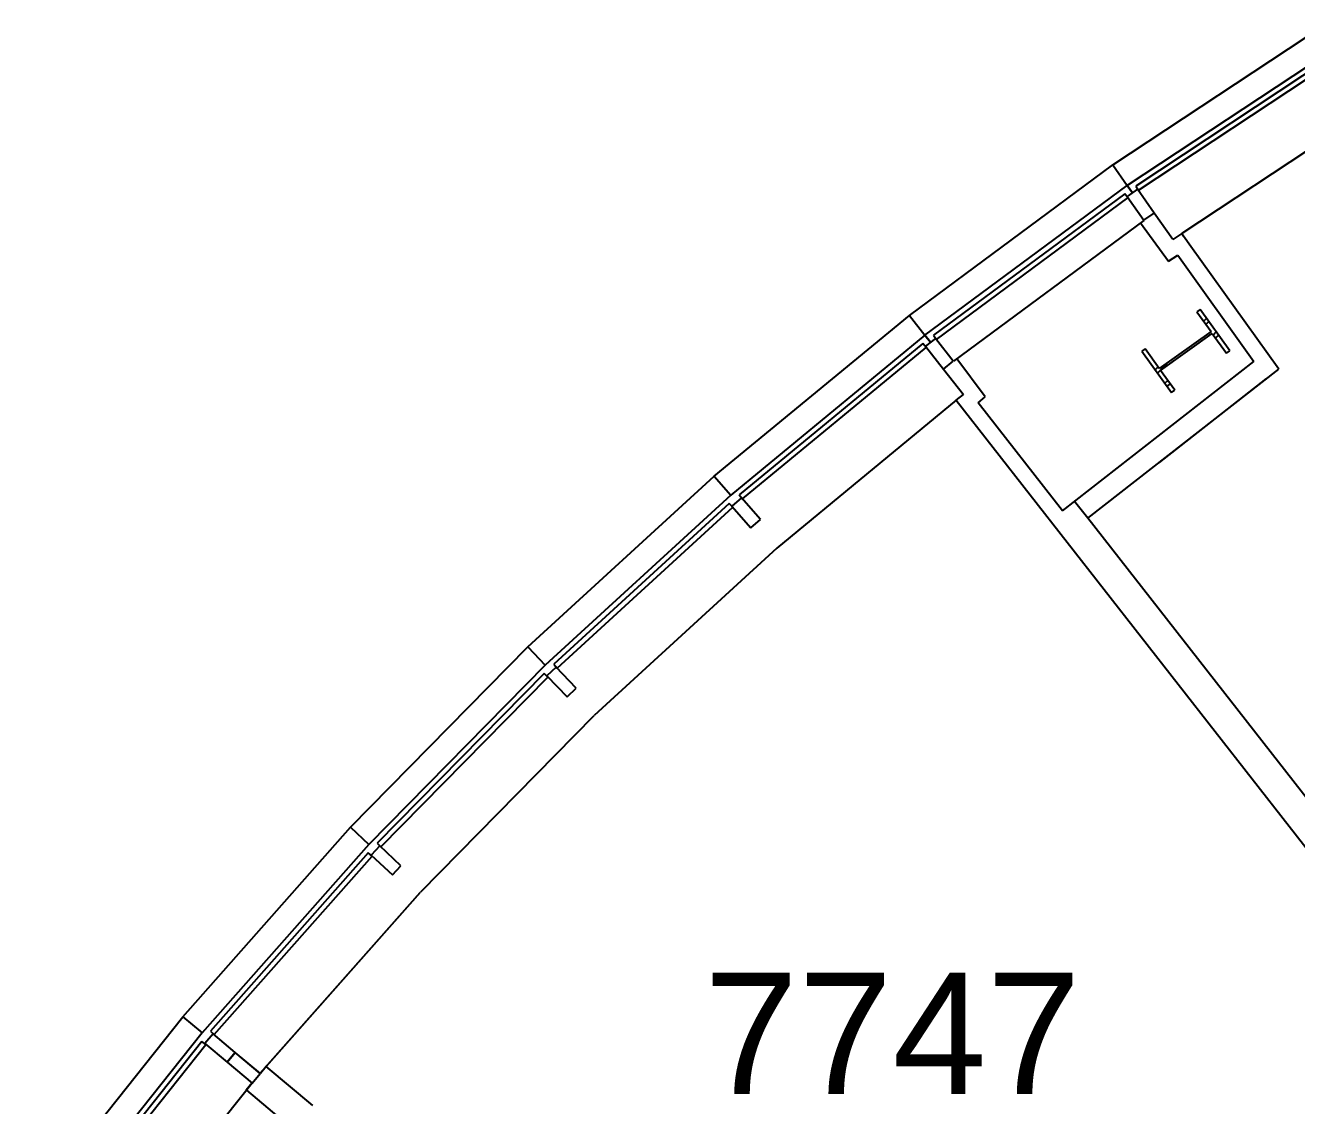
# Model space of a CAD drawing. Header units: inches. Extents: x -59 to 5673, y -29 to 4299.
# Drawn here: x 132.9 to 384.5, y 3898.1 to 4112 of the extents above; entities that cross this region are included whole.
import ezdxf

# ---------------------------------------------------------------- set-up
doc = ezdxf.new("R2010")
doc.units = ezdxf.units.IN
doc.header["$LTSCALE"] = 96
doc.header["$MEASUREMENT"] = 0
for name, color, linetype in [('A-ANNO-ROOM', 4, 'Continuous'), ('A-COLS', 5, 'Continuous'), ('A-GLAZ', 2, 'Continuous'), ('A-WALL-FULL', 6, 'Continuous')]:
    doc.layers.add(name, color=color, linetype=linetype)
doc.layers.add('AE-108$0$A-WALL-PATT', color=8, linetype='Continuous', lineweight=9)
doc.styles.add('ARIAL', font='arial.ttf')

msp = doc.modelspace()

# ---------------------------------------------------------------- linework, layer by layer
at = {"layer": 'A-COLS'}
for p, q in [((365.38, 4055.77), (364.74, 4055.31)), ((371.24, 4047.58), (365.38, 4055.77)), ((364.74, 4055.31), (367.54, 4051.4)), ((366.08, 4053.44), (366.64, 4054.01)), ((366.54, 4052.8), (367.05, 4053.31)), ((367.54, 4051.4), (357.29, 4044.07)), ((367.54, 4051.4), (357.3, 4044.07)), ((357.55, 4043.7), (367.8, 4051.04)), ((357.55, 4043.71), (367.8, 4051.04)), ((367.8, 4051.04), (370.6, 4047.12)), ((368, 4050.76), (368.56, 4051.32)), ((368.46, 4050.11), (368.97, 4050.62)), ((354.49, 4047.98), (353.86, 4047.52)), ((353.86, 4047.52), (359.71, 4039.33)), ((357.29, 4044.07), (354.49, 4047.98)), ((370.6, 4047.12), (371.24, 4047.58)), ((356.49, 4043.85), (357.05, 4044.41)), ((357, 4043.26), (359.09, 4045.35)), ((360.35, 4039.79), (357.55, 4043.7)), ((358.41, 4041.16), (358.97, 4041.73)), ((358.92, 4040.57), (359.43, 4041.08)), ((359.71, 4039.33), (360.35, 4039.79))]:
    msp.add_line(p, q, dxfattribs=at)
at = {"layer": 'A-GLAZ'}
for p, q in [((348.09, 4084.39), (389.84, 4112.02)), ((392.49, 4107.78), (350.96, 4080.3)), ((391.93, 4106.21), (352.63, 4080.2)), ((353.18, 4079.37), (392.48, 4105.38)), ((399.85, 4096.01), (361.75, 4070.8)), ((307.85, 4054.61), (348.09, 4084.39)), ((348.09, 4084.39), (350.96, 4080.3)), ((310.93, 4050.67), (350.96, 4080.3)), ((350.48, 4078.7), (312.6, 4050.66)), ((351.08, 4077.9), (350.48, 4078.7)), ((351.97, 4078.86), (350.96, 4080.3)), ((350.96, 4080.3), (351.97, 4078.86)), ((352.63, 4080.2), (353.18, 4079.37)), ((313.19, 4049.86), (351.08, 4077.9)), ((354.26, 4073.41), (316.55, 4045.51)), ((269.22, 4022.77), (307.85, 4054.61)), ((307.85, 4054.61), (310.93, 4050.67)), ((310.93, 4050.67), (272.5, 4019)), ((312.01, 4049.29), (310.93, 4050.67)), ((310.93, 4050.67), (312.01, 4049.29)), ((312.6, 4050.66), (313.19, 4049.86)), ((310.53, 4049.05), (274.17, 4019.07)), ((274.8, 4018.3), (311.17, 4048.28)), ((311.17, 4048.28), (310.53, 4049.05)), ((317.11, 4037.79), (281.61, 4008.52)), ((232.31, 3988.95), (269.22, 4022.77)), ((269.22, 4022.77), (272.5, 4019)), ((272.5, 4019), (235.78, 3985.35)), ((274.17, 4019.07), (274.8, 4018.3)), ((272.19, 4017.36), (237.44, 3985.52)), ((238.12, 3984.78), (272.87, 4016.62)), ((272.87, 4016.62), (272.19, 4017.36)), ((281.61, 4008.52), (245.44, 3975.39)), ((197.22, 3953.24), (232.31, 3988.95)), ((232.31, 3988.95), (235.78, 3985.35)), ((235.78, 3985.35), (200.88, 3949.83)), ((237.44, 3985.52), (238.12, 3984.78)), ((235.56, 3983.7), (202.52, 3950.08)), ((203.24, 3949.38), (236.27, 3983)), ((236.27, 3983), (235.56, 3983.7)), ((245.39, 3975.33), (211.05, 3940.39)), ((164.05, 3915.74), (197.22, 3953.24)), ((197.22, 3953.24), (200.88, 3949.83)), ((202.52, 3950.08), (203.24, 3949.38)), ((200.88, 3949.83), (167.87, 3912.53)), ((200.74, 3948.17), (169.51, 3912.87)), ((201.49, 3947.5), (200.74, 3948.17)), ((170.26, 3912.2), (201.49, 3947.5)), ((179.34, 3904.54), (211.03, 3940.36)), ((211.03, 3940.36), (180.54, 3905.9)), ((132.88, 3876.56), (164.05, 3915.74)), ((164.05, 3915.74), (167.87, 3912.53)), ((167.87, 3912.53), (136.87, 3873.56)), ((169.51, 3912.87), (170.26, 3912.2)), ((167.83, 3910.86), (138.49, 3873.98)), ((139.27, 3873.36), (168.61, 3910.24)), ((168.61, 3910.24), (167.83, 3910.86)), ((180.54, 3905.9), (179.34, 3904.54)), ((147.96, 3865.2), (177.73, 3902.63)), ((177.73, 3902.63), (176.6, 3901.21)), ((177.73, 3902.63), (176.6, 3901.21))]:
    msp.add_line(p, q, dxfattribs=at)
at = {"layer": 'A-GLAZ', "extrusion": (0, 0, -1)}
for p, q in [((352.99, 4079.58), (350.94, 4078.15)), ((356.29, 4074.87), (352.99, 4079.58)), ((350.94, 4078.15), (354.24, 4073.44)), ((354.24, 4073.44), (356.29, 4074.87)), ((312.99, 4050.06), (311.02, 4048.53)), ((311.02, 4048.53), (314.56, 4043.99)), ((316.53, 4045.53), (312.99, 4050.06)), ((314.56, 4043.99), (316.53, 4045.53)), ((274.59, 4018.5), (272.71, 4016.86)), ((278.36, 4014.16), (274.59, 4018.5)), ((272.71, 4016.86), (276.48, 4012.52)), ((276.48, 4012.52), (278.36, 4014.16)), ((237.9, 3984.96), (236.1, 3983.22)), ((236.1, 3983.22), (240.09, 3979.09)), ((241.89, 3980.82), (237.9, 3984.96)), ((240.09, 3979.09), (241.89, 3980.82)), ((203.01, 3949.55), (201.3, 3947.72)), ((201.3, 3947.72), (205.51, 3943.8)), ((207.21, 3945.63), (203.01, 3949.55)), ((205.51, 3943.8), (207.21, 3945.63)), ((170.02, 3912.36), (168.41, 3910.45)), ((174.42, 3908.67), (170.02, 3912.36)), ((168.41, 3910.45), (172.82, 3906.75)), ((172.82, 3906.75), (174.42, 3908.67)), ((172.82, 3906.75), (174.42, 3908.67)), ((172.82, 3906.75), (174.42, 3908.67))]:
    msp.add_line(p, q, dxfattribs=at)
at = {"layer": 'A-WALL-FULL'}
for p, q in [((359.97, 4069.62), (356.29, 4074.87)), ((353.61, 4072.93), (359.15, 4065.33)), ((361.75, 4070.8), (359.97, 4069.62)), ((362.11, 4070.29), (361.75, 4070.8)), ((363.57, 4068.25), (362.11, 4070.29)), ((359.15, 4065.33), (360.96, 4066.53)), ((360.96, 4066.53), (376, 4045.5)), ((380.94, 4043.97), (363.57, 4068.25)), ((322.85, 4038.47), (317.25, 4046.02)), ((338.15, 4015.93), (376, 4045.5)), ((343.13, 4014.43), (380.94, 4043.97)), ((357.32, 4025.51), (378.48, 4042.04)), ((321.45, 4037.31), (322.85, 4038.47)), ((321.45, 4037.31), (322.85, 4038.47)), ((317.11, 4037.79), (480.4, 3828.79)), ((338.15, 4015.93), (321.45, 4037.31)), ((343.13, 4014.43), (340.52, 4017.78)), ((485.22, 3832.56), (343.13, 4014.43)), ((174.42, 3908.67), (172.82, 3906.75)), ((174.42, 3908.67), (172.82, 3906.75)), ((179.36, 3904.52), (174.42, 3908.67)), ((179.39, 3904.5), (174.42, 3908.67)), ((172.82, 3906.75), (177.75, 3902.61)), ((172.82, 3906.75), (177.78, 3902.58)), ((180.56, 3905.89), (179.39, 3904.5)), ((189.79, 3898.14), (180.56, 3905.89)), ((177.78, 3902.58), (176.62, 3901.2)), ((177.75, 3902.61), (179.36, 3904.52)), ((176.62, 3901.2), (306.85, 3791.92))]:
    msp.add_line(p, q, dxfattribs=at)
for points in [[(314.56, 4043.99), (318.54, 4038.91)], [(317.11, 4037.79), (318.54, 4038.91)]]:
    msp.add_lwpolyline(points, dxfattribs=at)
at = {"layer": 'AE-108$0$A-WALL-PATT', "lineweight": 9}
msp.add_line((362.82, 4029.84), (362.8, 4029.8), dxfattribs=at)

# ---------------------------------------------------------------- texts
at = {"layer": 'A-ANNO-ROOM', "style": 'ARIAL'}
msp.add_text('7747', height=24, dxfattribs=at).set_placement((267.2, 3900.45))

doc.saveas('drawing.dxf')
